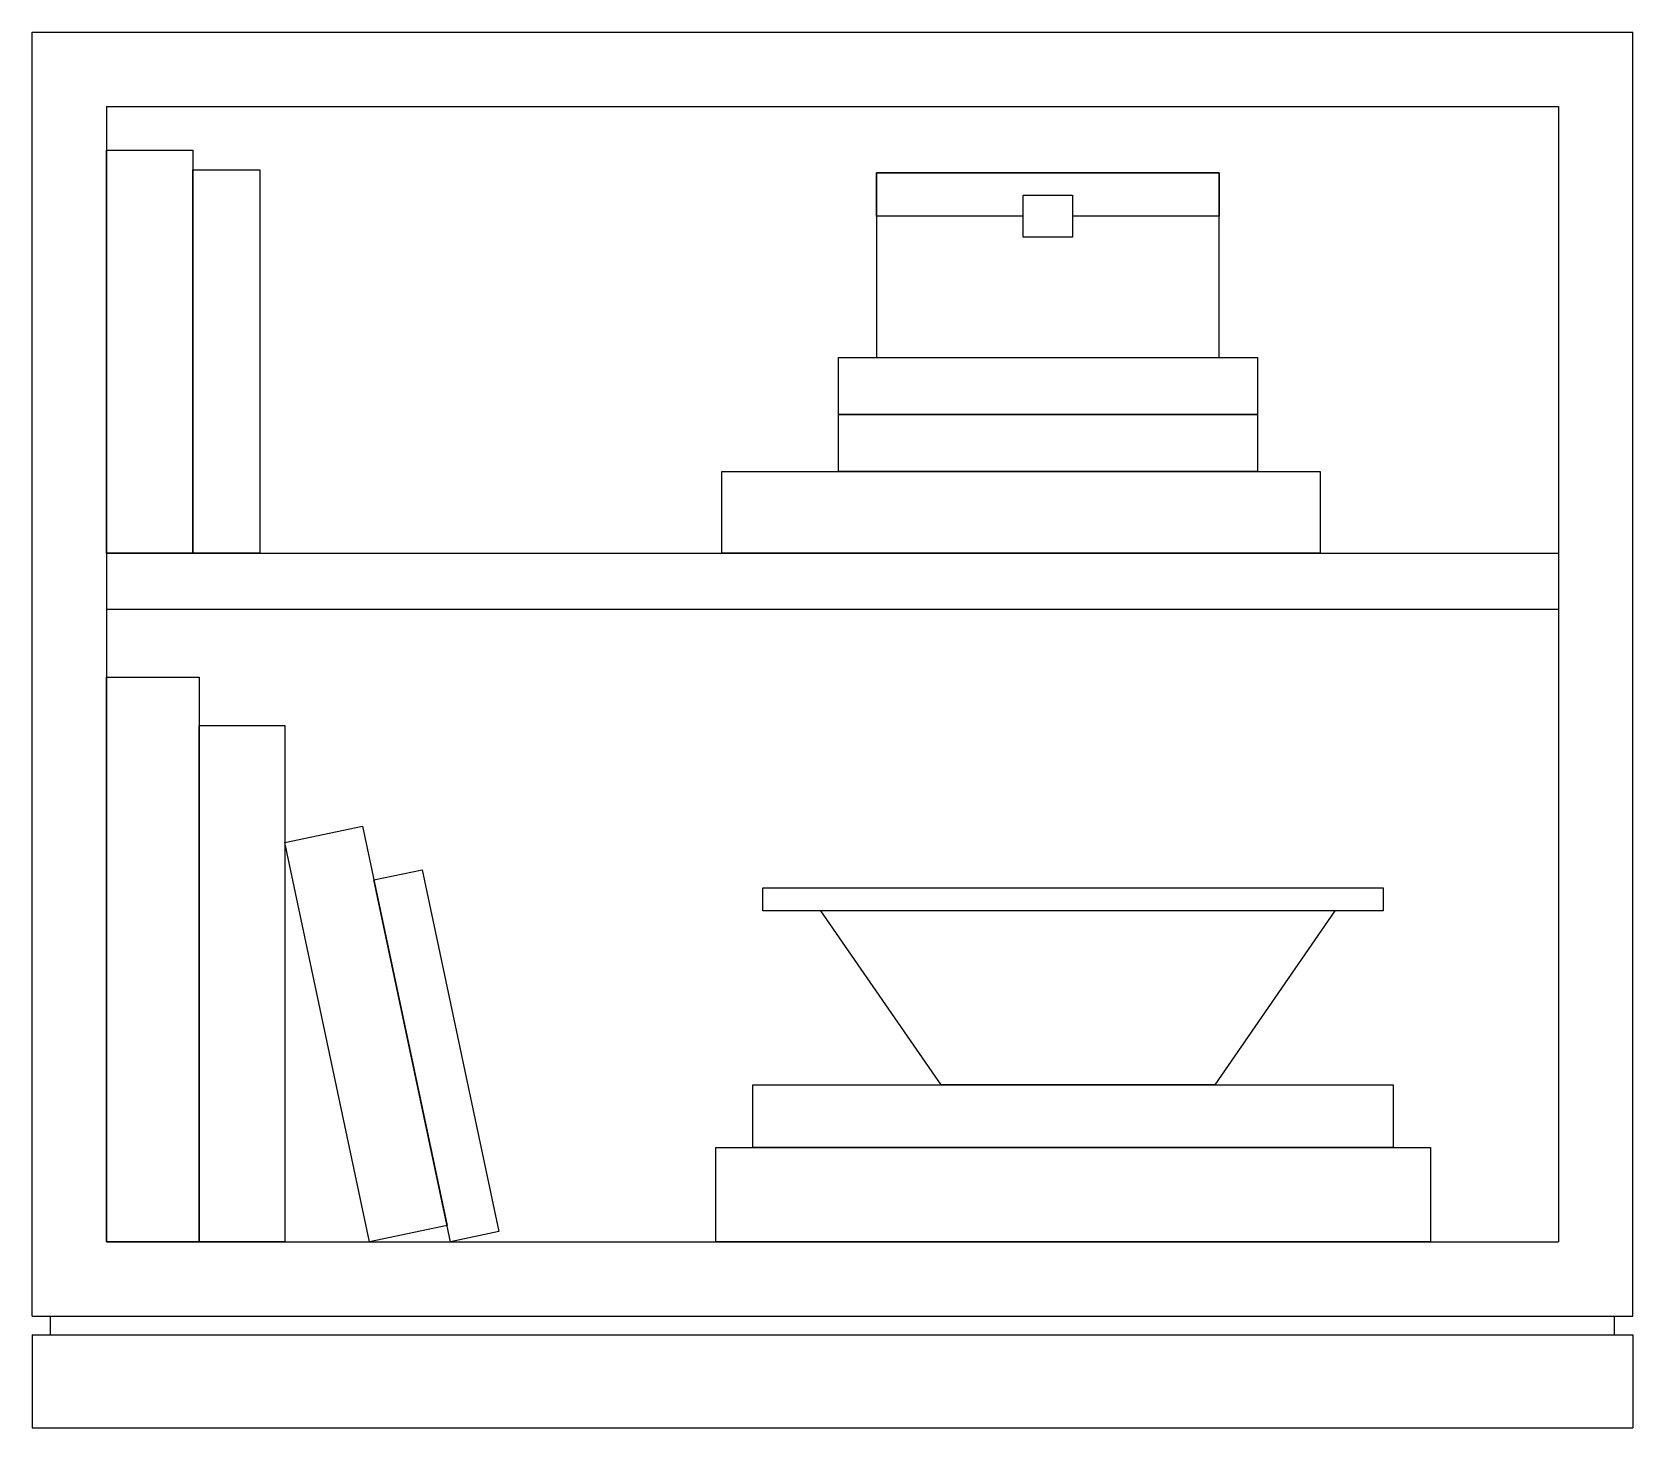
# Model space of a CAD drawing. Header units: millimetres. Extents: x -780.58 to -779.72, y 2634.712 to 2635.462.
import ezdxf

# ---------------------------------------------------------------- set-up
doc = ezdxf.new("R2010")
doc.units = ezdxf.units.MM
doc.header["$LTSCALE"] = 10
doc.layers.add('Móveis_diversos', color=2, linetype='Continuous')

msp = doc.modelspace()

# ---------------------------------------------------------------- linework, layer by layer
at = {"layer": 'Móveis_diversos'}
for p, q in [((-780.5801, 2635.46192), (-779.7201, 2635.46192)), ((-780.5801, 2634.77192), (-780.5801, 2635.46192)), ((-779.7201, 2634.77192), (-779.7201, 2635.46192)), ((-780.5401, 2635.42192), (-780.5401, 2634.81192)), ((-780.5401, 2635.42192), (-779.7601, 2635.42192)), ((-779.7601, 2635.42192), (-779.7601, 2634.81192)), ((-780.5401, 2635.18192), (-779.7601, 2635.18192)), ((-780.5401, 2635.15192), (-779.7601, 2635.15192)), ((-780.5401, 2634.81192), (-779.7601, 2634.81192)), ((-780.5801, 2634.77192), (-779.7201, 2634.77192)), ((-780.5701, 2634.76192), (-780.5701, 2634.77192)), ((-779.7301, 2634.76192), (-779.7301, 2634.77192)), ((-780.5801, 2634.76192), (-779.7201, 2634.76192)), ((-780.5801, 2634.76192), (-780.5801, 2634.71192)), ((-779.7201, 2634.76192), (-779.7201, 2634.71192)), ((-780.5801, 2634.71192), (-779.7201, 2634.71192))]:
    msp.add_line(p, q, dxfattribs=at)
at = {"layer": 'Móveis_diversos', "color": 1}
for p, q in [((-779.88008, 2634.98976), (-780.16172, 2634.98976)), ((-780.09179, 2634.89631), (-780.15629, 2634.98976)), ((-779.94458, 2634.89631), (-779.88008, 2634.98976)), ((-779.94458, 2634.89631), (-780.09179, 2634.89631))]:
    msp.add_line(p, q, dxfattribs=at)
for points in [[(-780.5401, 2635.39836), (-780.49365, 2635.39836), (-780.49365, 2635.18192), (-780.5401, 2635.18192)], [(-780.49365, 2635.38781), (-780.45775, 2635.38781), (-780.45775, 2635.18192), (-780.49365, 2635.18192)], [(-780.12644, 2635.28705), (-779.94235, 2635.28705), (-779.94235, 2635.38628), (-780.12644, 2635.38628)], [(-780.04769, 2635.37432), (-780.0211, 2635.37432), (-780.0211, 2635.35175), (-780.04769, 2635.35175)], [(-779.92188, 2635.25639), (-780.14691, 2635.25639), (-780.14691, 2635.28705), (-779.92188, 2635.28705)], [(-779.92188, 2635.22572), (-780.14691, 2635.22572), (-780.14691, 2635.25639), (-779.92188, 2635.25639)], [(-780.5401, 2635.11533), (-780.49038, 2635.11533), (-780.49038, 2634.81192), (-780.5401, 2634.81192)], [(-780.49038, 2635.08936), (-780.44421, 2635.08936), (-780.44421, 2634.81192), (-780.49038, 2634.81192)], [(-780.35717, 2634.82073), (-780.39873, 2634.81192), (-780.44421, 2635.02645), (-780.40265, 2635.03526)], [(-780.39652, 2635.00637), (-780.37053, 2635.01188), (-780.3293, 2634.81743), (-780.3553, 2634.81192)], [(-779.8543, 2634.98976), (-780.1875, 2634.98976), (-780.1875, 2635.00204), (-779.8543, 2635.00204)], [(-779.84895, 2634.86256), (-780.19286, 2634.86256), (-780.19286, 2634.89631), (-779.84895, 2634.89631)]]:
    msp.add_lwpolyline(points, close=True, dxfattribs=at)
for points in [[(-780.04769, 2635.36304), (-780.12644, 2635.36304), (-780.12644, 2635.38628), (-779.94235, 2635.38628), (-779.94235, 2635.36304), (-780.0211, 2635.36304)], [(-780.20954, 2635.18192), (-780.20954, 2635.22572), (-779.88806, 2635.22572), (-779.88806, 2635.18192), (-780.20954, 2635.18192)], [(-780.21286, 2634.84568), (-780.21286, 2634.86256), (-779.82895, 2634.86256), (-779.82895, 2634.84568)], [(-779.82895, 2634.84568), (-779.82895, 2634.81192), (-780.21286, 2634.81192), (-780.21286, 2634.84568)]]:
    msp.add_lwpolyline(points, dxfattribs=at)

doc.saveas('drawing.dxf')
